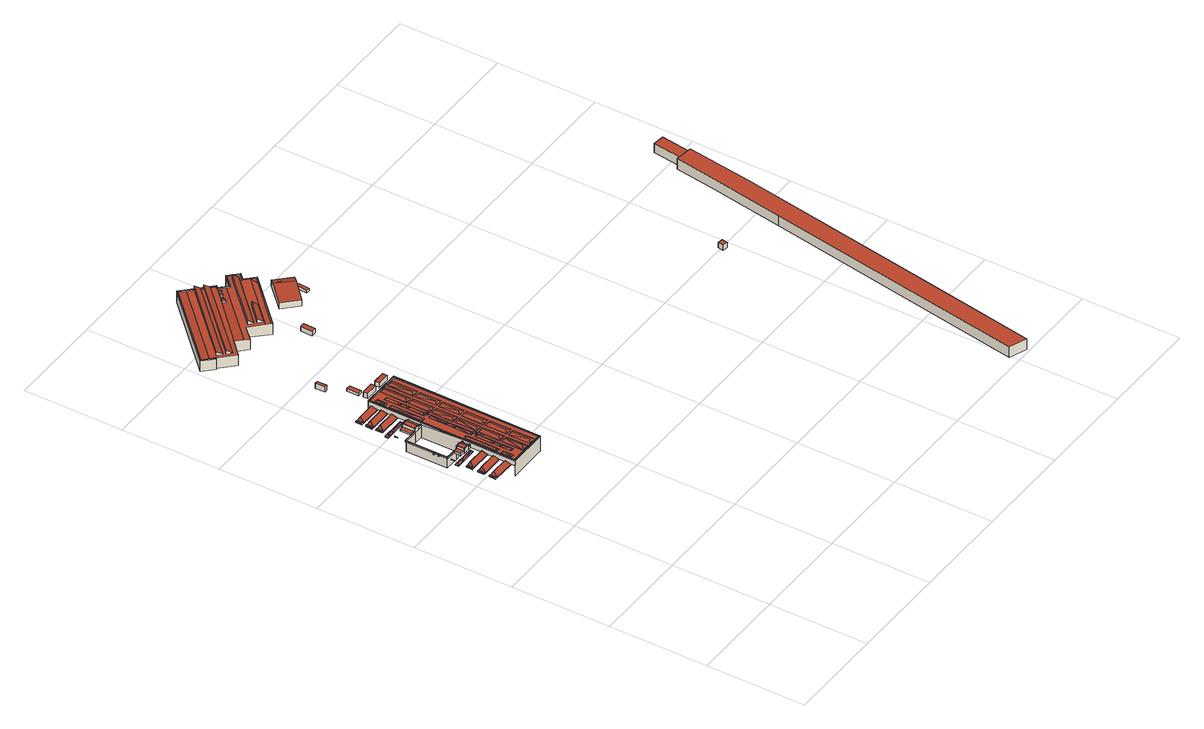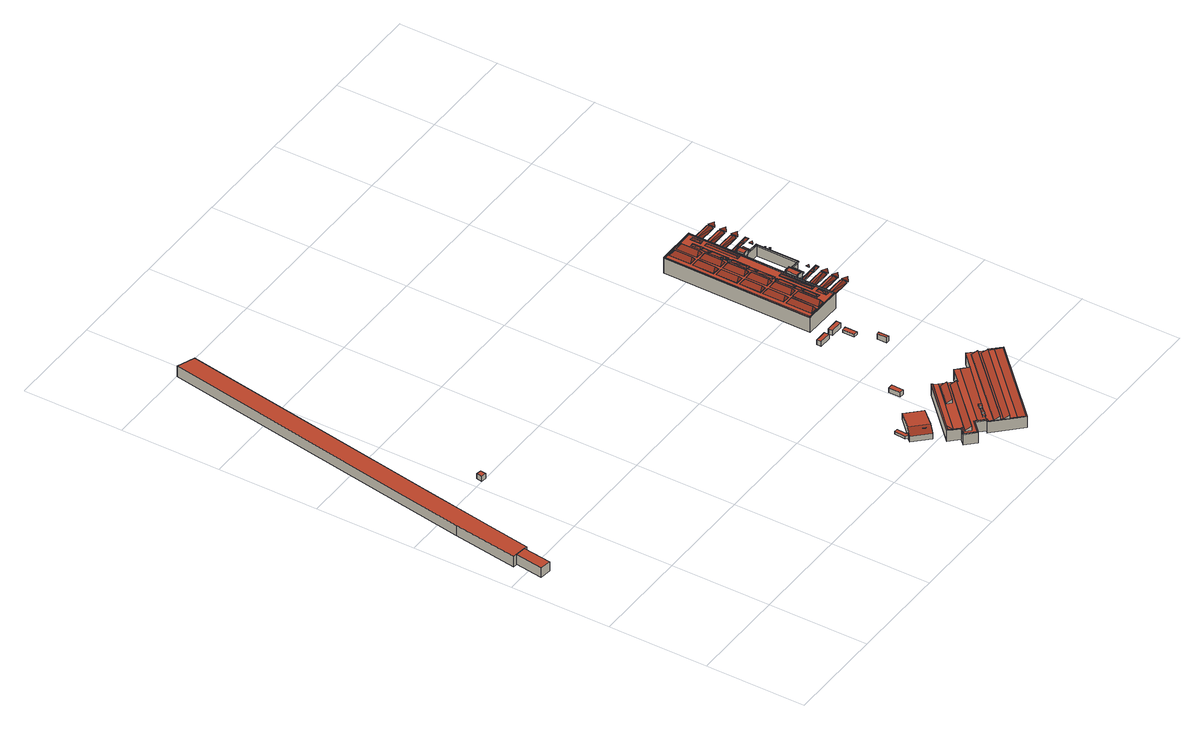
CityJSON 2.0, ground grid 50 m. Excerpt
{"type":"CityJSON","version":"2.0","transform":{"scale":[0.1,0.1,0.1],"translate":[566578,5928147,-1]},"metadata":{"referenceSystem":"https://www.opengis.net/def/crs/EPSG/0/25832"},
"CityObjects":{
"building1":{"type":"Building","attributes":{"Grundfläche 2D":"5077.053256","Grundhöhe NN":"1.268"},"children":["building1-1","building1-2","building1-3","building1-4","building1-5","building1-6","building1-7","building1-8","building1-9","building1-10","building1-11","building1-12","building1-13","building1-14","building1-15","building1-16","building1-17","building1-18","building1-19","building1-20","building1-21","building1-22","building1-23","building1-24","building1-25","building1-26"],"geometry":[{"type":"MultiSurface","lod":"3","boundaries":[[[0,1,2]],[[2,1,3,4]],[[5,6,7,8]],[[9,6,5]],[[10,11,12]],[[12,11,13,14]],[[15,16,17,18]],[[19,18,17]],[[20,21,22]],[[22,21,23,24]],[[9,25,6]],[[8,26,27,5]],[[28,29,30,31]],[[32,31,30]],[[33,18,19]],[[25,34,6]],[[35,36,37]],[[38,39,35,37]],[[25,9,5,27]],[[18,40,41,15]],[[42,7,6,34]],[[43,31,32]],[[44,45,46,47]],[[48,47,46]],[[33,40,18]],[[49,17,16,50]],[[33,19,17,49]],[[51,52,53,54]],[[31,55,56,28]],[[57,48,46]],[[58,59,60,61,51,54,62,63]],[[43,55,31]],[[48,64,47]],[[65,66,67,68]],[[65,69,70,71]],[[72,30,29,73]],[[43,32,30,72]],[[74,75,76,77]],[[47,64,78,44]],[[25,27,34]],[[66,65,71,79]],[[34,27,26,42]],[[69,65,68,80]],[[57,64,48]],[[81,46,45,82]],[[67,83,84,85,58,63,62,54,53,86,80,68]],[[57,46,81]],[[33,49,40]],[[40,49,50,41]],[[87,88,89,90]],[[91,92,80,86,93]],[[57,81,64]],[[43,72,55]],[[82,78,64,81]],[[55,72,73,56]],[[94,95,96,97]],[[98,99,100]],[[101,102,100,99]],[[80,92,103,104,105,106,107,108,69]],[[85,109,59,58]],[[110,111,112,113]],[[114,111,110]],[[115,70,69,108,107,116,117,118]],[[104,94,97,119,120,121,105]],[[66,122,83,67]],[[117,116,123,124,125,126,127,75,74,128,129,130,131,132,133]],[[134,135,136]],[[111,137,138,112]],[[136,135,139,140]],[[114,141,137,111]],[[122,66,79,142]],[[143,144,145,146]],[[147,146,145]],[[148,149,150,151]],[[152,153,154]],[[155,151,150]],[[154,153,156,157]],[[85,84,158,159]],[[109,85,159,160,161]],[[141,114,110,162]],[[162,110,113,163]],[[164,165,166,167]],[[168,167,166]],[[169,170,171]],[[172,173,174,175]],[[171,170,176,177]],[[178,179,180]],[[180,181,182,183]],[[183,184,185,180]],[[159,158,186,160]],[[75,187,188,189,190,191,76]],[[189,188,187,75,127,192,193,194,195]],[[196,197,198,199]],[[198,200,199]],[[201,130,129,128,74,77,202,203,204,205]],[[141,162,137]],[[155,206,151]],[[179,181,180]],[[199,207,208,196]],[[178,180,185]],[[163,138,137,162]],[[160,186,209,161]],[[210,211,212,213]],[[214,211,210]],[[147,215,146]],[[151,206,216,148]],[[207,199,200,217]],[[133,132,218,219,122,142,220]],[[155,150,221]],[[222,172,175,223]],[[221,150,149,224]],[[225,167,168]],[[200,198,226,227,228,217]],[[146,215,229,143]],[[230,231,232,233]],[[198,197,234,227,226]],[[179,235,181]],[[227,234,208,207,236]],[[179,178,185,235]],[[236,207,217,228,227]],[[131,130,237]],[[181,235,238,182]],[[155,221,239]],[[240,241,242,243]],[[244,245,246,247]],[[218,132,131,248]],[[249,145,144,250]],[[155,239,206]],[[251,252,253,230,233,254]],[[255,243,242]],[[256,257,245,244]],[[214,258,211]],[[259,147,145,249]],[[260,243,255]],[[260,261,243]],[[235,185,184,238]],[[262,240,243,261]],[[256,244,263]],[[263,244,247,264]],[[260,255,242]],[[213,265,266,210]],[[251,237,267,252]],[[225,268,167]],[[269,270,271]],[[272,166,165,273]],[[271,270,274,275]],[[239,221,206]],[[206,221,224,216]],[[225,168,166,272]],[[260,276,261]],[[276,242,241,277]],[[261,276,277,262]],[[269,271,278]],[[260,242,276]],[[278,271,275,279]],[[147,259,215]],[[280,164,167,268]],[[258,281,211]],[[257,282,245]],[[257,256,263,282]],[[269,283,270]],[[284,285,286,287]],[[245,282,288,246]],[[289,290,205,204,203,202,77,175,174]],[[258,214,210,266]],[[191,190,291,290,289,223,175,77,76]],[[292,293,294,295]],[[296,287,286]],[[297,292,298]],[[296,299,287]],[[297,293,292]],[[300,301,302,303]],[[282,263,264,288]],[[304,300,303,305]],[[306,212,211,281]],[[307,308,267,237,130,201,309]],[[310,300,304]],[[298,292,311]],[[311,292,295,312]],[[313,300,310]],[[287,299,314,284]],[[313,301,300]],[[283,315,270]],[[283,269,278,315]],[[259,249,215]],[[215,249,250,229]],[[270,315,316,274]],[[313,310,304]],[[317,296,286]],[[318,319,320,321]],[[322,323,319,318]],[[317,299,296]],[[315,278,279,316]],[[322,318,324]],[[324,318,321,325]],[[313,326,301]],[[225,272,268]],[[301,326,327,302]],[[326,304,305,327]],[[268,272,273,280]],[[313,304,326]],[[297,328,293]],[[297,298,311,328]],[[329,330,331]],[[331,330,332,333]],[[312,334,328,311]],[[335,336,337,338,339]],[[340,341,335,339]],[[342,286,285,343]],[[335,344,345,336]],[[334,294,293,328]],[[341,346,344,335]],[[317,286,342]],[[340,339,338,347,348]],[[329,331,349]],[[258,266,281]],[[349,331,333,350]],[[351,352,348,347]],[[281,266,265,306]],[[317,342,299]],[[353,330,329]],[[323,354,319]],[[323,322,324,354]],[[343,314,299,342]],[[355,356,357,358]],[[325,359,354,324]],[[346,341,340,348,360]],[[361,362,356,355]],[[359,320,319,354]],[[346,360,344]],[[360,348,352,363]],[[361,355,364]],[[364,355,358,365]],[[363,345,344,360]],[[353,366,330]],[[353,329,349,366]],[[330,366,367,332]],[[368,369,370,371]],[[371,372,373,368]],[[374,375,376,377]],[[378,379,369,368]],[[377,380,381,374]],[[366,349,350,367]],[[382,377,376]],[[378,368,373]],[[382,383,380,377]],[[362,384,356]],[[173,172,222,385],[386,387,388,389],[390,391,392,393],[365,358,357,394],[395,372,371,370],[367,350,333,332],[320,359,325,321],[396,397,398,399],[274,316,279,275],[238,184,183,182],[264,247,246,288],[400,401,402,403],[294,334,312,295],[314,343,285,284],[113,112,138,163],[234,197,196,208],[302,327,305,303],[277,241,240,262],[337,336,345,363,352,351],[374,381,404,375]],[[362,361,364,384]],[[356,384,394,357]],[[405,406,407]],[[407,406,400,403]],[[383,382,376,408]],[[383,408,380]],[[384,364,365,394]],[[405,407,409]],[[409,407,403,402]],[[408,376,375,404]],[[404,381,380,408]],[[379,410,369]],[[379,378,373,410]],[[405,411,406]],[[369,410,395,370]],[[372,395,410,373]],[[412,413,390,393]],[[414,415,413,412]],[[414,412,416]],[[223,289,385,222]],[[416,412,393,392]],[[411,417,406]],[[189,418,291,190]],[[411,405,409,417]],[[419,420,421]],[[406,417,401,400]],[[421,420,397,396]],[[417,409,402,401]],[[419,421,422]],[[422,421,396,399]],[[423,420,419]],[[173,385,289,174]],[[424,418,425,426,309,201]],[[415,414,416,427]],[[415,427,413]],[[427,416,392,391]],[[423,428,420]],[[391,390,413,427]],[[423,419,422,428]],[[420,428,398,397]],[[429,430,431]],[[389,388,432,431]],[[431,430,386,389]],[[418,189,195,425]],[[428,422,399,398]],[[429,431,432]],[[424,201,205,290]],[[429,433,430]],[[433,429,432,434]],[[433,434,430]],[[430,434,387,386]],[[434,432,388,387]],[[418,424,290,291]]],"semantics":{"surfaces":[{"type":"RoofSurface"},{"type":"WallSurface"}],"values":[0,1,1,0,0,1,1,0,0,1,0,1,1,0,0,0,0,1,0,1,1,0,1,0,0,1,0,1,1,0,1,0,0,1,1,1,0,1,1,0,1,1,1,0,1,0,0,0,1,1,1,0,0,1,1,0,0,1,1,1,1,0,1,1,1,1,0,1,1,0,1,1,0,1,0,0,1,1,1,0,1,1,0,0,1,1,0,1,1,0,1,1,1,0,1,0,0,0,1,0,1,1,1,0,0,1,0,1,0,1,1,0,0,1,0,1,0,1,0,0,1,1,0,1,1,1,1,0,1,0,0,0,0,0,0,1,1,0,1,0,1,0,0,0,1,1,0,1,0,0,1,1,0,0,1,0,1,0,0,0,0,1,1,0,0,0,1,0,0,0,0,1,1,1,1,1,0,0,1,0,1,0,0,0,0,1,1,0,0,1,0,0,1,0,1,0,0,1,1,1,0,0,0,0,1,1,1,0,1,1,1,0,0,0,0,0,1,1,1,0,0,0,0,1,1,1,0,0,1,0,1,0,1,1,0,0,1,1,1,1,0,1,1,0,0,0,0,0,0,1,0,1,0,0,1,0,1,1,1,0,0,0,1,1,1,0,0,1,1,0,1,0,0,1,1,1,0,1,0,1,1,0,0,1,0,1,0,1,0,1,1,1,1,0,1,0,0,0,1,1,1]}}]},
"building1-1":{"type":"BuildingInstallation","parents":["building1"],"geometry":[{"type":"MultiSurface","lod":"3","boundaries":[[[435,436,437,438]],[[436,439,437]],[[435,438,440]],[[436,435,440,439]],[[438,437,441,442]],[[440,438,442,443]],[[439,440,443,444]],[[437,439,444,441]]],"semantics":{"surfaces":[{"type":"RoofSurface"},{"type":"WallSurface"}],"values":[0,0,0,0,1,1,1,1]}}]},
"building1-2":{"type":"BuildingInstallation","parents":["building1"],"geometry":[{"type":"MultiSurface","lod":"3","boundaries":[[[445,446,447,448,449,450,451,452,453,454,455,456]],[[451,450,457,458]],[[450,449,459,457]],[[452,451,458,460]],[[453,452,460,461]],[[454,453,461,462]],[[455,454,462,463]],[[456,455,463,464]],[[445,456,464,465]],[[446,445,465,466]],[[447,446,466,467]],[[448,447,467,468]],[[449,448,468,459]]],"semantics":{"surfaces":[{"type":"RoofSurface"},{"type":"WallSurface"}],"values":[0,1,1,1,1,1,1,1,1,1,1,1,1]}}]},
"building1-3":{"type":"BuildingInstallation","parents":["building1"],"geometry":[{"type":"MultiSurface","lod":"3","boundaries":[[[469,470,471,472,473,474,475,476,477,478,479,480]],[[481,482,473,472]],[[483,481,472,471]],[[482,484,474,473]],[[484,485,475,474]],[[476,475,485,486]],[[486,487,477,476]],[[487,488,478,477]],[[488,489,479,478]],[[480,479,489,490]],[[490,491,469,480]],[[491,492,470,469]],[[492,483,471,470]]],"semantics":{"surfaces":[{"type":"RoofSurface"},{"type":"WallSurface"}],"values":[0,1,1,1,1,1,1,1,1,1,1,1,1]}}]},
"building1-4":{"type":"BuildingInstallation","parents":["building1"],"geometry":[{"type":"MultiSurface","lod":"3","boundaries":[[[493,494,93,495]],[[86,53,495,93]],[[496,493,495,53,52]],[[496,497,494,493]]],"semantics":{"surfaces":[{"type":"RoofSurface"},{"type":"WallSurface"}],"values":[0,1,1,1]}}]},
"building1-5":{"type":"BuildingInstallation","parents":["building1"],"geometry":[{"type":"MultiSurface","lod":"3","boundaries":[[[498,499,500,501]],[[500,91,93,494,501]],[[95,499,498,96]],[[95,91,500,499]]],"semantics":{"surfaces":[{"type":"RoofSurface"},{"type":"WallSurface"}],"values":[0,1,1,1]}}]},
"building1-6":{"type":"BuildingInstallation","parents":["building1"],"geometry":[{"type":"MultiSurface","lod":"3","boundaries":[[[501,502,503,504,505,506]],[[494,497,507,502,501]],[[508,509,504,503,502,507,510,511]],[[512,505,504,509]],[[505,512,513,119,97,96,498,501,506]]],"semantics":{"surfaces":[{"type":"RoofSurface"},{"type":"WallSurface"}],"values":[0,1,1,1,1]}}]},
"building1-7":{"type":"BuildingInstallation","parents":["building1"],"geometry":[{"type":"MultiSurface","lod":"3","boundaries":[[[514,515,516]],[[514,517,515]],[[514,516,518]],[[519,518,517]],[[514,518,519]],[[514,519,517]],[[520,521,516,515]],[[518,516,521,522]],[[522,523,517,518]],[[515,517,523,520]]],"semantics":{"surfaces":[{"type":"RoofSurface"},{"type":"WallSurface"}],"values":[0,0,0,0,0,0,1,1,1,1]}}]},
"building1-8":{"type":"BuildingInstallation","parents":["building1"],"geometry":[{"type":"MultiSurface","lod":"3","boundaries":[[[92,91,95,94,104,103]],[[103,92,103,104]]],"semantics":{"surfaces":[{"type":"RoofSurface"},{"type":"WallSurface"}],"values":[0,1]}}]},
"building1-9":{"type":"BuildingInstallation","parents":["building1"],"geometry":[{"type":"MultiSurface","lod":"3","boundaries":[[[524,525,526]],[[524,527,525]],[[528,526,529]],[[528,524,526]],[[528,529,527]],[[528,527,524]],[[526,525,530,531]],[[529,526,531,532]],[[527,529,532,533]],[[525,527,533,530]]],"semantics":{"surfaces":[{"type":"RoofSurface"},{"type":"WallSurface"}],"values":[0,0,0,0,0,0,1,1,1,1]}}]},
"building1-10":{"type":"BuildingInstallation","parents":["building1"],"geometry":[{"type":"MultiSurface","lod":"3","boundaries":[[[534,535,512,509]],[[534,509,508]],[[535,513,512]]],"semantics":{"surfaces":[{"type":"RoofSurface"},{"type":"WallSurface"}],"values":[0,1,1]}}]},
"building1-11":{"type":"BuildingInstallation","parents":["building1"],"geometry":[{"type":"MultiSurface","lod":"3","boundaries":[[[535,536,513]],[[119,513,536,120]],[[508,511,124,534]],[[537,536,535,534,124,123,116]],[[537,116,107,106]]],"semantics":{"surfaces":[{"type":"RoofSurface"},{"type":"WallSurface"}],"values":[0,0,1,1,1]}}]},
"building1-12":{"type":"BuildingInstallation","parents":["building1"],"geometry":[{"type":"MultiSurface","lod":"3","boundaries":[[[121,538,539,105]],[[536,538,121,120]],[[538,536,537,539]],[[537,106,105,539]]],"semantics":{"surfaces":[{"type":"RoofSurface"},{"type":"WallSurface"}],"values":[0,1,1,1]}}]},
"building1-13":{"type":"BuildingInstallation","parents":["building1"],"geometry":[{"type":"MultiSurface","lod":"3","boundaries":[[[540,541,542]],[[540,543,541]],[[544,542,545]],[[544,540,542]],[[544,545,543]],[[544,543,540]],[[542,541,546,547]],[[545,542,547,548]],[[543,545,548,549]],[[541,543,549,546]]],"semantics":{"surfaces":[{"type":"RoofSurface"},{"type":"WallSurface"}],"values":[0,0,0,0,0,0,1,1,1,1]}}]},
"building1-14":{"type":"BuildingInstallation","parents":["building1"],"geometry":[{"type":"MultiSurface","lod":"3","boundaries":[[[550,551,552,553]],[[551,554,552]],[[550,553,555]],[[551,550,555,554]],[[556,557,555,553]],[[553,552,558,556]],[[554,555,557,559]],[[559,558,552,554]]],"semantics":{"surfaces":[{"type":"RoofSurface"},{"type":"WallSurface"}],"values":[0,0,0,0,1,1,1,1]}}]},
"building1-15":{"type":"BuildingInstallation","parents":["building1"],"geometry":[{"type":"MultiSurface","lod":"3","boundaries":[[[560,561,562,563]],[[562,186,158,563]],[[560,232,231,561]]],"semantics":{"surfaces":[{"type":"RoofSurface"},{"type":"WallSurface"}],"values":[0,1,1]}}]},
"building1-16":{"type":"BuildingInstallation","parents":["building1"],"geometry":[{"type":"MultiSurface","lod":"3","boundaries":[[[564,565,566,567,568]],[[158,84,83,122,566,565,563]],[[248,569,568,567,566,122,219,218]],[[233,564,568,569,254]],[[233,232,560,563,565,564]]],"semantics":{"surfaces":[{"type":"RoofSurface"},{"type":"WallSurface"}],"values":[0,1,1,1,1]}}]},
"building1-17":{"type":"BuildingInstallation","parents":["building1"],"geometry":[{"type":"MultiSurface","lod":"3","boundaries":[[[570,571,572,573]],[[571,570,562,561,231,230]],[[571,230,253,574,572]],[[572,574,575,576,573]],[[562,570,573,576,209,186]]],"semantics":{"surfaces":[{"type":"RoofSurface"},{"type":"WallSurface"}],"values":[0,1,1,1,1]}}]},
"building1-18":{"type":"BuildingInstallation","parents":["building1"],"geometry":[{"type":"MultiSurface","lod":"3","boundaries":[[[577,578,579,580]],[[580,579,581,582]],[[577,580,582,583]],[[578,577,583,584]],[[579,578,584,581]]],"semantics":{"surfaces":[{"type":"RoofSurface"},{"type":"WallSurface"}],"values":[0,1,1,1,1]}}]},
"building1-19":{"type":"BuildingInstallation","parents":["building1"],"geometry":[{"type":"MultiSurface","lod":"3","boundaries":[[[585,586,587,588,589,590,591,592,593,594,595,596]],[[592,591,597,598]],[[593,592,598,599]],[[594,593,599,600]],[[595,594,600,601]],[[596,595,601,602]],[[585,596,602,603]],[[586,585,603,604]],[[587,586,604,605]],[[588,587,605,606]],[[589,588,606,607]],[[590,589,607,608]],[[591,590,608,597]]],"semantics":{"surfaces":[{"type":"RoofSurface"},{"type":"WallSurface"}],"values":[0,1,1,1,1,1,1,1,1,1,1,1,1]}}]},
"building1-20":{"type":"BuildingInstallation","parents":["building1"],"geometry":[{"type":"MultiSurface","lod":"3","boundaries":[[[609,610,254,569]],[[248,131,609,569]],[[237,610,609,131]],[[254,610,237,251]]],"semantics":{"surfaces":[{"type":"RoofSurface"},{"type":"WallSurface"}],"values":[0,1,1,1]}}]},
"building1-21":{"type":"BuildingInstallation","parents":["building1"],"geometry":[{"type":"MultiSurface","lod":"3","boundaries":[[[611,612,613,614,615]],[[616,613,612,611,617,618]],[[614,613,616,619]],[[615,614,619,620]],[[611,615,620,617]]],"semantics":{"surfaces":[{"type":"RoofSurface"},{"type":"WallSurface"}],"values":[0,1,1,1,1]}}]},
"building1-22":{"type":"BuildingInstallation","parents":["building1"],"geometry":[{"type":"MultiSurface","lod":"3","boundaries":[[[621,622,574,253]],[[621,253,252,267]],[[308,307,622,621,267]],[[622,307,575,574]]],"semantics":{"surfaces":[{"type":"RoofSurface"},{"type":"WallSurface"}],"values":[0,1,1,1]}}]},
"building1-23":{"type":"BuildingInstallation","parents":["building1"],"geometry":[{"type":"MultiSurface","lod":"3","boundaries":[[[623,624,625,626]],[[624,627,625]],[[623,626,628]],[[624,623,628,627]],[[625,627,629,630]],[[627,628,631,629]],[[630,632,626,625]],[[632,631,628,626]]],"semantics":{"surfaces":[{"type":"RoofSurface"},{"type":"WallSurface"}],"values":[0,0,0,0,1,1,1,1]}}]},
"building1-24":{"type":"BuildingInstallation","parents":["building1"],"geometry":[{"type":"MultiSurface","lod":"3","boundaries":[[[633,634,635,636,637,638,639,640,641,642,643,644]],[[645,638,637,338,337]],[[645,646,639,638]],[[646,647,640,639]],[[647,648,641,640]],[[648,649,642,641]],[[649,650,643,642]],[[650,651,644,643]],[[651,652,633,644]],[[652,653,634,633]],[[653,654,635,634]],[[351,347,636,635,654]],[[347,338,637,636]]],"semantics":{"surfaces":[{"type":"RoofSurface"},{"type":"WallSurface"}],"values":[0,1,1,1,1,1,1,1,1,1,1,1,1]}}]},
"building1-25":{"type":"BuildingInstallation","parents":["building1"],"geometry":[{"type":"MultiSurface","lod":"3","boundaries":[[[655,656,657]],[[655,658,656]],[[659,657,660]],[[655,657,659]],[[659,660,658]],[[655,659,658]],[[657,656,661,662]],[[662,663,660,657]],[[658,660,663,664]],[[664,661,656,658]]],"semantics":{"surfaces":[{"type":"RoofSurface"},{"type":"WallSurface"}],"values":[0,0,0,0,0,0,1,1,1,1]}}]},
"building1-26":{"type":"BuildingInstallation","parents":["building1"],"geometry":[{"type":"MultiSurface","lod":"3","boundaries":[[[665,666,667]],[[665,668,669,666]],[[668,665,667,670]],[[668,670,669]],[[671,672,667,666]],[[670,667,672,673]],[[673,674,669,670]],[[666,669,674,671]]],"semantics":{"surfaces":[{"type":"RoofSurface"},{"type":"WallSurface"}],"values":[0,0,0,0,1,1,1,1]}}]},
"building2":{"type":"Building","attributes":{"Grundfläche 2D":"7.183066","Grundhöhe NN":"-0.176"},"geometry":[{"type":"Solid","lod":"3","boundaries":[[[[675,676,677,678]],[[676,675,679,680]],[[677,676,680,681]],[[678,677,681,682]],[[675,678,682,679]],[[680,679,682,681]]]],"semantics":{"surfaces":[{"type":"RoofSurface"},{"type":"WallSurface"},{"type":"GroundSurface"}],"values":[[0,1,1,1,1,2]]}}]},
"building3":{"type":"Building","attributes":{"Grundfläche 2D":"13.457830","Grundhöhe NN":"0.931"},"geometry":[{"type":"Solid","lod":"3","boundaries":[[[[683,684,685,686]],[[687,688,686,685]],[[688,689,683,686]],[[689,690,684,683]],[[690,687,685,684]],[[690,689,688,687]]]],"semantics":{"surfaces":[{"type":"RoofSurface"},{"type":"WallSurface"},{"type":"GroundSurface"}],"values":[[0,1,1,1,1,2]]}}]},
"building4":{"type":"Building","attributes":{"Grundfläche 2D":"14.846804","Grundhöhe NN":"1.150"},"geometry":[{"type":"Solid","lod":"3","boundaries":[[[[691,692,693,694]],[[695,696,694,693]],[[696,697,691,694]],[[697,698,692,691]],[[698,695,693,692]],[[698,697,696,695]]]],"semantics":{"surfaces":[{"type":"RoofSurface"},{"type":"WallSurface"},{"type":"GroundSurface"}],"values":[[0,1,1,1,1,2]]}}]},
"building5":{"type":"Building","attributes":{"Grundfläche 2D":"14.081496","Grundhöhe NN":"1.104"},"geometry":[{"type":"Solid","lod":"3","boundaries":[[[[699,700,701,702]],[[703,704,702,701]],[[704,705,699,702]],[[705,706,700,699]],[[706,703,701,700]],[[706,705,704,703]]]],"semantics":{"surfaces":[{"type":"RoofSurface"},{"type":"WallSurface"},{"type":"GroundSurface"}],"values":[[0,1,1,1,1,2]]}}]},
"building6":{"type":"Building","attributes":{"Grundfläche 2D":"1502.184572","Grundhöhe NN":"-0.179"},"children":["building6-1","building6-2","building6-3","building6-4"],"geometry":[{"type":"Solid","lod":"3","boundaries":[[[[707,708,709,710]],[[711,712,713,714,715,716,717,718,719,720,721,722,723,724,725,726,727,728,729,730,731,732,733,734,735,736,737,738,739,740,741,742,743,744,745,746,747,748,749,750]],[[747,746,751,752,753]],[[754,755,756,757]],[[758,759,760,761]],[[762,763,764,765,766,767,768,769,770,771,772,773,774,775,776,777,778,779,780,781,782,783,784,785]],[[762,785,786,787]],[[768,769,768,767,766,788,789,790,791,769]],[[792,793,794,795]],[[795,796,792]],[[790,789,797,798,793,792,799,800,801,802,803,804,805],[806,807,808,809],[810,811,812,813]],[[710,709,806,809]],[[707,710,809,808]],[[808,807,708,707]],[[709,708,807,806]],[[814,763,735,734]],[[787,737,736,735,763,762]],[[738,737,787,786]],[[786,785,784,740,739,738]],[[744,743,779,778]],[[748,747,773,772]],[[770,750,749,748,772,771]],[[791,790,805,714,713,712,711,750,770,769]],[[715,714,805,804]],[[803,716,715,804]],[[803,802,801,800,719,718,717,716]],[[800,799,792,796,721,720,719]],[[796,795,794,723,722,721]],[[794,815,724,723]],[[815,816,725,724]],[[816,817,818,726,725]],[[819,727,726,818]],[[819,820,728,727]],[[821,729,728,820]],[[729,821,822,823,730]],[[824,731,730,823]],[[731,824,825,826,732]],[[826,827,733,732]],[[734,733,827,828,814]],[[746,745,751]],[[778,777,776,752,751,745,744]],[[776,775,753,752]],[[775,774,773,747,753]],[[757,756,742,741]],[[784,783,782,754,757,741,740]],[[755,754,782,781]],[[779,743,742,756,755,781,780]],[[811,810,761,760]],[[758,761,810,813]],[[759,758,813,812]],[[812,811,760,759]],[[814,828,827,829,830]],[[831,764,763,814,830,832]],[[765,764,831,833]],[[766,765,833,834]],[[797,789,788,766,834,835]],[[798,797,835,836]],[[815,794,793,798,836,837]],[[816,815,837,838]],[[818,817,816,838,839]],[[819,818,839,840]],[[820,819,840,841]],[[821,820,841,842]],[[823,822,821,842,843]],[[824,823,843,844]],[[827,826,845,829]],[[826,825,824,844,845]],[[840,839,838,837,836,835,834,833,831,832,830,829,845,844,843,842,841]]]],"semantics":{"surfaces":[{"type":"RoofSurface"},{"type":"WallSurface"},{"type":"GroundSurface"}],"values":[[0,0,0,0,0,0,0,0,0,0,0,1,1,1,1,1,1,1,1,1,1,1,1,1,1,1,1,1,1,1,1,1,1,1,1,1,1,1,1,1,1,1,1,1,1,1,1,1,1,1,1,1,1,1,1,1,1,1,1,1,1,1,1,1,1,1,1,2]]}}]},
"building6-1":{"type":"BuildingInstallation","parents":["building6"],"geometry":[{"type":"MultiSurface","lod":"3","boundaries":[[[846,847,848,849]],[[849,848,850,851]],[[846,849,851,852]],[[847,846,852,853]],[[848,847,853,850]]],"semantics":{"surfaces":[{"type":"RoofSurface"},{"type":"WallSurface"}],"values":[0,1,1,1,1]}}]},
"building6-2":{"type":"BuildingInstallation","parents":["building6"],"geometry":[{"type":"MultiSurface","lod":"3","boundaries":[[[854,855,856,857,858]],[[767,859,857,856]],[[859,860,858,857]],[[860,861,854,858]],[[861,862,767,856,855,854]]],"semantics":{"surfaces":[{"type":"RoofSurface"},{"type":"WallSurface"}],"values":[0,1,1,1,1]}}]},
"building6-3":{"type":"BuildingInstallation","parents":["building6"],"geometry":[{"type":"MultiSurface","lod":"3","boundaries":[[[863,864,865,866,867]],[[868,869,864,863]],[[870,865,864,869]],[[870,871,866,865]],[[871,768,867,866]],[[863,867,768,868]]],"semantics":{"surfaces":[{"type":"RoofSurface"},{"type":"WallSurface"}],"values":[0,1,1,1,1,1]}}]},
"building6-4":{"type":"BuildingInstallation","parents":["building6"],"geometry":[{"type":"MultiSurface","lod":"3","boundaries":[[[872,873,874,875]],[[875,874,876,877]],[[872,875,877,878]],[[873,872,878,879]],[[874,873,879,876]]],"semantics":{"surfaces":[{"type":"RoofSurface"},{"type":"WallSurface"}],"values":[0,1,1,1,1]}}]},
"building7":{"type":"Building","attributes":{"Grundfläche 2D":"13.907664","Grundhöhe NN":"1.031"},"geometry":[{"type":"Solid","lod":"3","boundaries":[[[[880,881,882,883]],[[884,885,883,882]],[[885,886,880,883]],[[886,887,881,880]],[[887,884,882,881]],[[887,886,885,884]]]],"semantics":{"surfaces":[{"type":"RoofSurface"},{"type":"WallSurface"},{"type":"GroundSurface"}],"values":[[0,1,1,1,1,2]]}}]},
"building8":{"type":"Building","attributes":{"Grundfläche 2D":"174.525250","Grundhöhe NN":"1.074"},"children":["building8-1"],"geometry":[{"type":"Solid","lod":"3","boundaries":[[[[888,889,890,891,892,893]],[[891,894,895,892]],[[896,897,898,899,900,901,902]],[[896,903,904,889,888,893,892,895,905,906,898,897]],[[890,889,904,907]],[[895,894,908,905]],[[894,891,890,907,908]],[[899,898,906,909]],[[900,899,909,910]],[[901,900,910,911]],[[902,901,911,912]],[[896,902,912,903]],[[904,903,912,911,910,909,906,905,908,907]]]],"semantics":{"surfaces":[{"type":"RoofSurface"},{"type":"WallSurface"},{"type":"GroundSurface"}],"values":[[0,0,0,1,1,1,1,1,1,1,1,1,2]]}}]},
"building8-1":{"type":"BuildingInstallation","parents":["building8"],"geometry":[{"type":"MultiSurface","lod":"3","boundaries":[[[913,914,915,916]],[[913,917,914]],[[915,918,916]],[[913,916,918,917]]],"semantics":{"surfaces":[{"type":"RoofSurface"},{"type":"WallSurface"}],"values":[0,1,1,1]}}]},
"building9":{"type":"Building","attributes":{"Grundfläche 2D":"7.742001","Grundhöhe NN":"0.652"},"geometry":[{"type":"Solid","lod":"3","boundaries":[[[[919,920,921,922]],[[923,924,922,921]],[[924,925,919,922]],[[925,926,920,919]],[[926,923,921,920]],[[926,925,924,923]]]],"semantics":{"surfaces":[{"type":"RoofSurface"},{"type":"WallSurface"},{"type":"GroundSurface"}],"values":[[0,1,1,1,1,2]]}}]},
"building10":{"type":"Building","attributes":{"Grundfläche 2D":"1783.808595","Grundhöhe NN":"0.767"},"geometry":[{"type":"Solid","lod":"3","boundaries":[[[[927,928,929,930,931,932,933,934,935,936,937,938]],[[939,940,932,931,930,929,941,942]],[[933,932,940,943]],[[934,933,943,944]],[[935,934,944,945]],[[936,935,945,946]],[[937,936,946,947]],[[948,927,938,937,947,949]],[[928,927,948,950]],[[929,928,950,941]],[[943,940,939,942,941,950,948,949,947,946,945,944]]]],"semantics":{"surfaces":[{"type":"RoofSurface"},{"type":"WallSurface"},{"type":"GroundSurface"}],"values":[[0,1,1,1,1,1,1,1,1,1,2]]}}]},
"building11":{"type":"Building","attributes":{"Grundfläche 2D":"80.580308","Grundhöhe NN":"1.400"},"geometry":[{"type":"Solid","lod":"3","boundaries":[[[[951,952,935,934]],[[935,952,953,954]],[[934,935,954,955]],[[956,951,934,955]],[[952,951,956,953]],[[954,953,956,955]]]],"semantics":{"surfaces":[{"type":"RoofSurface"},{"type":"WallSurface"},{"type":"GroundSurface"}],"values":[[0,1,1,1,1,2]]}}]}
},
"vertices":[
[7,1438,98],[15,1412,81],[16,1446,81],[15,1412,78],[16,1446,78],[27,1412,81],[27,1446,81],[27,1446,78],[27,1412,78],[36,1437,98],[7,1497,98],[16,1472,81],[16,1506,81],[16,1472,78],[16,1506,78],[28,1506,78],[27,1472,78],[27,1472,81],[28,1506,81],[37,1497,98],[8,1557,98],[16,1532,81],[17,1565,81],[16,1532,78],[17,1565,78],[127,1436,98],[135,1411,78],[135,1411,81],[29,1566,78],[28,1533,78],[28,1533,81],[29,1566,81],[38,1557,98],[128,1497,98],[135,1445,81],[25,1646,82],[16,1638,87],[25,1629,82],[25,1629,78],[25,1646,78],[136,1505,81],[136,1505,78],[135,1445,78],[128,1557,98],[46,1612,78],[46,1595,78],[46,1595,82],[46,1612,82],[56,1604,87],[136,1471,81],[136,1471,78],[21,1663,78],[72,1662,78],[72,1662,84],[21,1663,84],[137,1565,81],[137,1565,78],[111,1603,87],[23,1882,84],[23,1882,78],[23,1878,78],[21,1667,78],[21,1667,84],[23,1878,84],[121,1612,82],[25,1667,78],[27,1878,78],[27,1878,84],[25,1667,84],[94,1666,78],[94,1666,23],[25,1667,23],[137,1532,81],[137,1532,78],[139,1398,104],[139,1393,104],[139,1393,108],[139,1398,108],[121,1612,78],[27,1878,23],[94,1666,84],[121,1595,82],[121,1595,78],[95,1877,84],[95,1881,84],[73,1881,84],[94,1662,84],[3,1955,78],[3,1972,78],[3,1972,82],[3,1955,82],[94,1662,101],[94,1666,101],[94,1662,90],[120,1661,101],[96,1662,101],[96,1627,101],[120,1627,101],[17,1930,85],[26,1921,82],[26,1938,82],[26,1921,78],[26,1938,78],[97,1666,101],[120,1666,101],[120,1666,96],[120,1666,92],[120,1666,78],[97,1666,78],[73,1881,78],[171,1494,105],[154,1494,105],[154,1494,104],[171,1494,104],[162,1503,111],[97,1666,23],[141,1665,78],[141,1665,23],[120,1666,23],[120,1627,92],[120,1661,92],[120,1661,96],[95,1877,78],[141,1627,78],[141,1622,78],[139,1398,78],[139,1398,84],[139,1393,84],[141,1622,104],[141,1627,104],[141,1665,104],[142,1876,91],[142,1876,78],[142,1876,23],[11,2020,98],[19,1995,81],[19,2029,81],[154,1664,105],[154,1664,104],[19,1995,78],[19,2029,78],[162,1654,111],[95,1877,23],[31,2029,78],[30,1996,78],[30,1996,81],[31,2029,81],[40,2020,98],[47,1972,78],[47,1955,78],[47,1955,82],[47,1972,82],[10,2073,98],[18,2047,81],[19,2081,81],[57,1963,87],[18,2047,78],[19,2081,78],[95,1881,86],[73,1881,86],[74,1940,86],[74,1940,78],[172,1664,105],[172,1664,104],[30,2081,78],[30,2047,78],[30,2047,81],[30,2081,81],[39,2072,98],[11,2125,98],[19,2099,81],[19,2133,81],[144,1398,104],[148,2144,104],[148,2144,108],[144,1398,108],[19,2099,78],[19,2133,78],[231,1413,121],[231,1503,121],[220,1404,105],[221,1513,105],[221,1513,104],[220,1404,104],[257,1404,104],[257,1404,105],[95,1940,86],[144,1393,104],[336,1393,104],[340,1392,104],[340,1392,108],[336,1393,108],[139,1393,78],[139,1393,23],[336,1393,23],[340,1392,23],[188,1541,104],[206,1541,104],[206,1541,105],[188,1541,105],[197,1551,110],[144,2149,104],[141,1622,108],[141,1627,108],[141,1665,108],[144,2149,108],[123,1972,82],[189,1628,105],[189,1628,104],[95,1940,78],[30,2099,81],[31,2133,81],[31,2133,78],[30,2099,78],[40,2124,98],[139,2028,81],[123,1972,78],[197,1619,110],[122,1877,78],[97,1877,78],[97,1877,23],[122,1955,82],[336,1397,104],[336,1397,108],[122,1955,78],[130,2072,98],[207,1614,105],[207,1628,105],[206,1627,106],[139,2028,78],[123,1939,100],[98,1940,100],[97,1881,100],[122,1881,100],[207,1628,104],[258,1512,105],[201,1628,105],[142,1881,91],[258,1512,104],[114,1963,87],[188,1649,104],[206,1649,104],[206,1649,105],[188,1649,105],[221,1524,105],[222,1633,105],[222,1633,104],[221,1524,104],[122,1877,91],[139,1995,81],[139,1995,78],[122,1881,91],[123,1939,91],[123,1939,96],[122,1881,96],[197,1658,110],[231,1534,120],[232,1624,120],[131,2124,98],[130,2020,98],[198,1725,110],[189,1736,105],[189,1736,104],[258,1524,105],[258,1524,104],[139,2098,78],[139,2098,81],[143,1939,91],[139,2080,81],[284,1414,121],[275,1512,105],[275,1404,105],[138,2046,81],[138,2046,78],[275,1512,104],[275,1404,104],[207,1736,105],[207,1736,104],[312,1404,105],[312,1404,104],[139,2080,78],[139,2132,81],[259,1633,105],[284,1503,121],[155,1877,104],[173,1877,104],[173,1877,105],[155,1877,105],[259,1633,104],[339,2143,108],[339,2147,108],[344,2147,108],[223,1644,105],[223,1753,105],[223,1753,104],[223,1644,104],[164,1887,110],[232,1743,120],[232,1652,120],[155,2048,105],[190,1782,105],[190,1868,105],[190,1868,104],[190,1782,104],[208,1782,105],[208,1782,104],[139,2132,78],[143,1944,78],[143,1939,78],[144,2149,78],[198,1790,110],[259,1644,105],[259,1644,104],[199,1858,110],[155,2048,104],[312,1512,105],[312,1512,104],[165,2039,110],[275,1524,105],[276,1633,105],[276,1633,104],[275,1524,104],[285,1534,120],[286,1623,120],[312,1524,105],[312,1524,104],[208,1868,105],[208,1868,104],[259,1753,105],[232,1773,120],[223,1873,105],[222,1764,105],[223,1873,104],[222,1764,104],[259,1753,104],[190,1890,105],[190,1890,104],[204,1890,104],[204,1890,105],[201,1890,105],[205,1892,106],[198,1899,110],[173,2048,105],[173,2048,104],[190,1976,105],[190,1976,104],[199,1966,110],[206,1890,105],[207,1890,105],[259,1764,105],[259,1764,104],[206,1890,104],[207,1890,104],[233,1863,120],[313,1632,105],[275,1644,105],[275,1753,105],[275,1753,104],[275,1644,104],[313,1632,104],[207,1976,105],[286,1654,120],[286,1743,120],[207,1976,104],[313,1644,105],[313,1644,104],[260,1873,105],[260,1873,104],[223,1884,105],[223,1993,105],[223,1993,104],[223,1884,104],[260,1884,104],[260,1884,105],[191,2021,104],[208,2020,104],[208,2020,105],[191,2021,105],[232,1893,120],[233,1983,120],[191,2096,105],[191,2096,104],[200,2030,110],[200,2086,110],[313,1753,105],[339,2143,104],[278,2136,104],[316,2136,104],[314,2004,104],[277,2004,104],[225,2137,104],[260,2137,104],[259,2003,104],[224,2003,104],[313,1753,104],[260,1993,104],[277,1884,104],[277,1993,104],[314,1992,104],[314,1884,104],[277,1873,104],[314,1873,104],[313,1764,104],[276,1765,104],[208,2096,104],[286,1775,120],[277,1873,105],[276,1765,105],[208,2096,105],[313,1764,105],[260,1993,105],[287,1863,120],[224,2003,105],[225,2137,105],[233,2013,120],[234,2127,120],[259,2003,105],[314,1873,105],[344,2147,104],[287,1894,120],[277,1993,105],[277,1884,105],[314,1884,105],[288,1983,120],[339,2147,104],[344,2147,23],[144,2149,23],[260,2137,105],[314,1992,105],[287,2014,120],[278,2136,105],[277,2004,105],[314,2004,105],[288,2127,120],[316,2136,105],
[34,1604,87],[13,1604,87],[4,1595,82],[43,1595,82],[4,1612,82],[43,1612,82],[4,1595,78],[43,1595,78],[43,1612,78],[4,1612,78],
[19,1703,85],[20,1704,85],[20,1705,85],[20,1707,85],[19,1708,85],[17,1708,85],[16,1708,85],[15,1707,85],[15,1705,85],[15,1704,85],[16,1703,85],[18,1703,85],[17,1708,78],[16,1708,78],[19,1708,78],[15,1707,78],[15,1705,78],[15,1704,78],[16,1703,78],[18,1703,78],[19,1703,78],[20,1704,78],[20,1705,78],[20,1707,78],
[13,1730,88],[13,1728,88],[14,1727,88],[16,1726,88],[17,1727,88],[18,1728,88],[19,1730,88],[18,1731,88],[17,1732,88],[16,1733,88],[14,1732,88],[13,1731,88],[16,1726,78],[17,1727,78],[14,1727,78],[18,1728,78],[19,1730,78],[18,1731,78],[17,1732,78],[16,1733,78],[14,1732,78],[13,1731,78],[13,1730,78],[13,1728,78],
[71,1627,88],[93,1627,90],[72,1662,88],[71,1627,78],[93,1627,78],
[96,1627,102],[96,1662,102],[94,1662,102],[93,1627,102],
[93,1622,102],[120,1622,102],[122,1622,102],[122,1627,102],[120,1627,102],[93,1622,78],[122,1622,92],[122,1622,96],[120,1622,78],[122,1622,78],[122,1627,96],[122,1627,92],
[162,1462,111],[171,1473,105],[153,1473,105],[171,1421,105],[153,1421,105],[161,1431,111],[171,1473,104],[153,1473,104],[153,1421,104],[171,1421,104],
[14,1964,87],[5,1972,82],[5,1954,82],[44,1972,82],[36,1963,87],[45,1955,82],[5,1972,78],[5,1954,78],[45,1955,78],[44,1972,78],
[141,1622,96],[141,1627,96],
[141,1660,92],[141,1665,92],
[141,1660,96],[141,1665,96],
[197,1487,111],[206,1497,105],[188,1497,105],[206,1445,105],[196,1455,111],[188,1445,105],[206,1497,104],[188,1497,104],[188,1445,104],[206,1445,104],
[196,1509,110],[197,1529,110],[189,1538,105],[188,1500,105],[207,1538,105],[206,1499,105],[188,1500,104],[206,1499,104],[189,1538,104],[207,1538,104],
[97,1881,101],[98,1940,101],[95,1940,101],[95,1881,101],
[122,1881,103],[95,1881,103],[95,1877,103],[97,1877,103],[122,1877,103],[122,1877,96],
[95,1940,102],[123,1939,102],[123,1944,102],[95,1945,102],[123,1944,96],[123,1944,78],[95,1945,78],
[208,1604,114],[212,1604,114],[212,1614,114],[208,1614,114],[212,1614,104],[208,1614,104],[208,1604,104],[212,1604,104],
[202,1636,112],[201,1634,112],[201,1632,112],[201,1630,112],[203,1629,112],[205,1628,112],[207,1629,112],[208,1631,112],[209,1633,112],[208,1635,112],[206,1636,112],[204,1636,112],[207,1629,104],[208,1631,104],[209,1633,104],[208,1635,104],[206,1636,104],[204,1636,104],[202,1636,104],[201,1634,104],[201,1632,104],[201,1630,104],[203,1629,104],[205,1628,104],
[142,1876,96],[142,1881,96],
[203,1639,115],[209,1638,115],[210,1638,115],[210,1648,115],[203,1648,115],[210,1638,104],[203,1639,104],[209,1638,104],[210,1648,104],[203,1648,104],
[143,1939,96],[143,1944,96],
[198,1769,110],[198,1748,110],[207,1739,105],[207,1778,105],[190,1738,105],[190,1778,105],[190,1738,104],[207,1739,104],[190,1778,104],[207,1778,104],
[210,1884,112],[210,1886,112],[209,1889,112],[206,1890,112],[204,1890,112],[202,1888,112],[201,1886,112],[201,1883,112],[202,1881,112],[204,1880,112],[207,1880,112],[209,1882,112],[202,1888,104],[201,1886,104],[201,1883,104],[202,1881,104],[204,1880,104],[207,1880,104],[209,1882,104],[210,1884,104],[210,1886,104],[209,1889,104],
[165,2079,110],[174,2069,105],[174,2120,105],[156,2069,105],[165,2110,110],[156,2121,105],[174,2069,104],[174,2120,104],[156,2121,104],[156,2069,104],
[199,1988,110],[191,1979,105],[209,1980,105],[199,2009,110],[190,2018,105],[208,2018,105],[191,1979,104],[209,1980,104],[208,2018,104],[190,2018,104],
[209,2453,37],[195,2453,37],[196,2402,37],[210,2403,37],[209,2453,8],[195,2453,8],[196,2402,8],[210,2403,8],
[263,2260,33],[263,2321,33],[241,2321,33],[241,2260,33],[241,2321,19],[241,2260,19],[263,2260,19],[263,2321,19],
[307,2239,49],[244,2239,49],[244,2216,49],[307,2216,49],[244,2216,21],[307,2216,21],[307,2239,21],[244,2239,21],
[396,2237,47],[336,2238,47],[336,2214,47],[396,2214,47],[336,2214,21],[396,2214,21],[396,2237,21],[336,2238,21],
[348,2898,86],[366,2879,69],[597,3105,69],[578,3125,86],[482,3139,69],[509,3112,69],[509,3111,69],[522,3098,69],[576,3151,69],[617,3109,69],[594,3087,69],[591,3084,69],[589,3082,69],[592,3079,69],[634,3037,69],[608,3011,69],[405,2813,69],[408,2809,69],[639,3037,69],[595,3082,69],[624,3110,69],[575,3157,69],[522,3105,69],[486,3143,69],[495,3152,69],[370,3277,69],[24,2933,69],[74,2882,69],[78,2885,69],[57,2905,69],[29,2933,69],[370,3271,69],[397,3243,69],[421,3219,69],[423,3221,69],[442,3202,69],[439,3200,69],[451,3188,69],[453,3190,69],[473,3171,69],[471,3168,69],[488,3151,69],[483,3146,69],[479,3142,69],[453,3190,86],[124,2863,86],[145,2843,69],[93,2895,86],[112,2875,71],[442,3202,71],[423,3221,86],[378,2867,87],[398,2847,68],[485,2934,68],[466,2954,87],[57,2905,65],[78,2885,66],[78,2886,66],[146,2817,67],[216,2886,67],[451,3110,67],[467,3124,67],[482,3139,67],[479,3142,67],[483,3146,67],[488,3151,67],[471,3168,67],[246,2944,67],[145,2843,67],[124,2863,66],[288,3025,66],[451,3188,66],[439,3200,66],[364,3125,66],[112,2875,66],[93,2895,66],[352,3151,66],[421,3219,66],[397,3243,65],[370,3271,67],[29,2933,67],[219,2883,67],[247,2854,65],[509,3111,65],[509,3112,65],[616,3054,66],[387,2831,66],[405,2813,67],[608,3011,67],[634,3037,67],[267,2834,65],[326,2894,65],[592,3079,66],[589,3082,65],[591,3084,65],[594,3087,65],[617,3109,65],[576,3151,65],[522,3098,65],[597,3105,65],[366,2879,65],[348,2898,65],[578,3125,65],[466,2954,66],[485,2934,66],[398,2847,66],[378,2867,66],[74,2882,66],[408,2809,67],[639,3037,67],[619,3057,66],[595,3082,66],[624,3110,66],[575,3157,65],[522,3105,65],[513,3115,65],[486,3143,67],[495,3152,67],[400,3246,65],[370,3277,67],[24,2933,67],[54,2902,65],[24,2933,8],[74,2882,8],[78,2886,8],[78,2885,8],[146,2817,8],[216,2886,8],[267,2834,8],[326,2894,8],[408,2809,8],[639,3037,8],[595,3082,8],[624,3110,8],[575,3157,8],[522,3105,8],[486,3143,8],[495,3152,8],[370,3277,8],
[421,3058,76],[432,3069,76],[422,3079,75],[411,3068,75],[422,3079,67],[411,3068,67],[421,3058,66],[432,3069,66],
[460,3101,73],[452,3109,73],[451,3110,73],[442,3100,73],[451,3091,73],[442,3100,67],[451,3091,66],[460,3101,66],[452,3109,67],
[466,3124,73],[457,3115,73],[466,3106,73],[476,3115,73],[467,3124,73],[466,3124,67],[457,3115,67],[466,3106,66],[476,3115,66],
[435,3077,72],[440,3082,72],[434,3087,72],[429,3082,72],[434,3087,67],[429,3082,67],[435,3077,66],[440,3082,66],
[479,2652,45],[503,2652,45],[504,2711,45],[481,2712,45],[504,2711,20],[481,2712,20],[479,2652,20],[503,2652,20],
[713,2883,67],[744,2913,52],[673,2986,52],[640,2954,68],[711,2881,68],[712,2882,68],[558,2871,52],[628,2800,52],[725,2894,35],[713,2883,35],[712,2882,35],[717,2878,35],[714,2829,35],[732,2828,35],[735,2886,35],[725,2894,21],[744,2913,21],[628,2800,21],[712,2882,21],[673,2986,21],[558,2871,21],[717,2878,21],[714,2829,21],[732,2828,21],[735,2886,21],
[669,2949,64],[662,2942,65],[673,2931,65],[680,2938,64],[669,2949,62],[680,2938,62],
[1936,1479,45],[1961,1475,45],[1966,1504,45],[1940,1508,45],[1966,1504,17],[1940,1508,17],[1936,1479,17],[1961,1475,17],
[2206,1371,75],[1982,42,75],[2069,8,75],[2149,481,75],[2272,1208,75],[2340,1612,75],[2386,1937,75],[2370,1939,75],[2314,1946,75],[2314,1947,75],[2299,1949,75],[2266,1734,75],[2272,1208,18],[2340,1612,18],[2069,8,18],[2149,481,18],[2386,1937,18],[2370,1939,18],[2314,1946,18],[2314,1947,18],[2299,1949,18],[2206,1371,18],[2266,1734,18],[1982,42,18],
[2389,2080,75],[2333,2088,75],[2333,2088,24],[2314,1946,24],[2370,1939,24],[2389,2080,24]
]}
